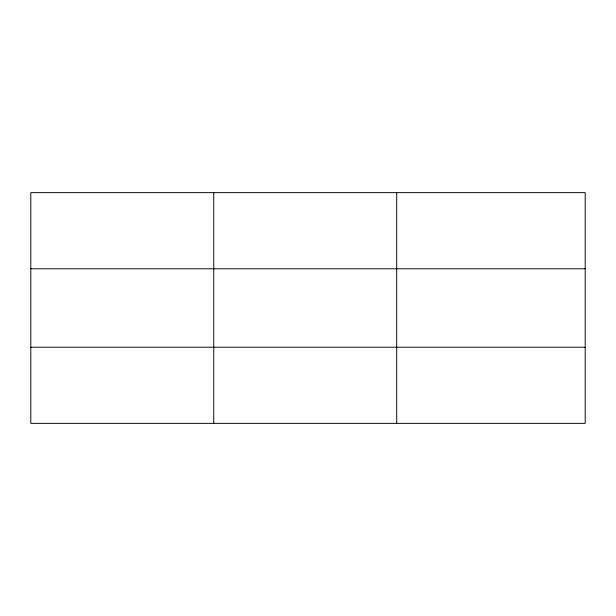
<?xml version="1.0" encoding="UTF-8"?>
<svg xmlns="http://www.w3.org/2000/svg" width="616" height="616" viewBox="0 0 616 616"><rect width="100%" height="100%" fill="white"/><g stroke="black" fill="none" stroke-linecap="round" stroke-linejoin="round"><path stroke-width="0.92" d="M213.752 192.646L213.752 423.354M396.704 192.646L396.704 423.354M585.2 347.224L585.2 423.354L30.8 423.354L30.8 192.646L585.2 192.646L585.2 347.224L30.8 347.224M30.8 268.776L585.2 268.776"/></g></svg>
